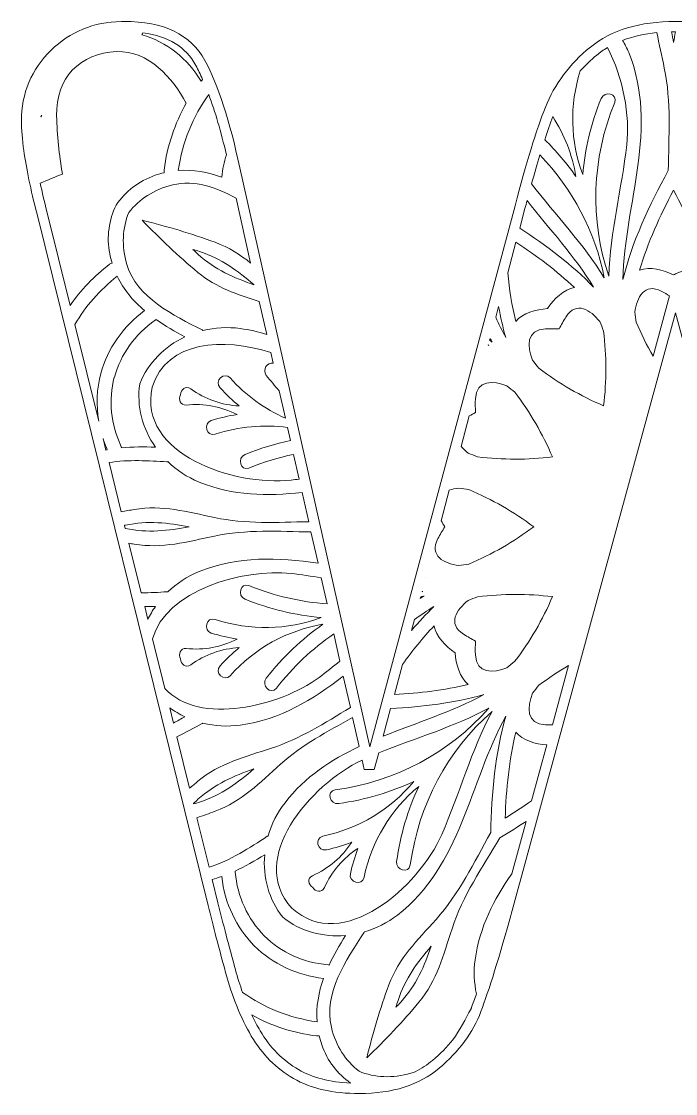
# Model space of a CAD drawing. Extents: x 43 to 2536, y -3058 to -41.
# Drawn here: x 42.7 to 250.3, y -1460.2 to -1119.8 of the extents above; entities that cross this region are included whole.
import ezdxf

# ---------------------------------------------------------------- set-up
doc = ezdxf.new("R2010")
doc.units = 0
doc.header["$MEASUREMENT"] = 0
doc.layers.add('Layer 1', color=7, linetype='Continuous', lineweight=0)

# ---------------------------------------------------------------- blocks, each defined once
blk = doc.blocks.new('Block_1')
at = {"layer": 'Layer 1', "true_color": 0xf8cbe3, "transparency": 33554687}
h = blk.add_hatch(color=254, dxfattribs=at)
h.dxf.hatch_style = 2
h.paths.add_polyline_path([(152.3448486328125, -1448.850463867187), (152.344970703125, -1448.849853515625), (152.3448486328125, -1448.85009765625)])
at = {"layer": 'Layer 1'}
blk.add_lwpolyline([(152.3448486328125, -1448.850463867187), (152.344970703125, -1448.849853515625), (152.3448486328125, -1448.85009765625)], close=True, dxfattribs=at)
for points, knots in [([(447.738037109375, -1128.790161132812), (441.4860229492187, -1122.855224609375), (433.8031005859375, -1119.82275390625), (424.884521484375, -1119.782104492187), (424.884521484375, -1119.782104492187), (424.7056884765624, -1119.782104492187), (424.7056884765624, -1119.782104492187), (415.7057495117187, -1119.782104492187), (408.69775390625, -1122.180541992187), (403.8847656249999, -1126.920288085937), (399.1937255859375, -1131.530029296875), (395.8441772460938, -1136.8388671875), (393.9173583984375, -1142.692504882812), (392.0475463867187, -1148.350952148437), (390.0556030273437, -1156.26953125), (387.9825439453125, -1166.204345703125), (387.9825439453125, -1166.204345703125), (346.714599609375, -1350.178344726562), (346.714599609375, -1350.178344726562), (346.714599609375, -1350.178344726562), (300.1621704101562, -1178.366943359375), (300.1621704101562, -1178.366943359375), (296.1783447265625, -1163.73291015625), (292.942626953125, -1153.058349609375), (290.552490234375, -1146.643676757812), (288.09716796875, -1140.042114257812), (283.6500854492188, -1133.871337890625), (277.3167724609375, -1128.302368164062), (270.8860473632813, -1122.652099609375), (261.8048095703125, -1119.782104492187), (250.3333740234375, -1119.782104492187), (239.0244750976563, -1119.782104492187), (229.9269409179688, -1122.52197265625), (223.2847900390625, -1127.928466796875), (216.7156982421875, -1133.27783203125), (211.9109497070312, -1139.716918945312), (209.0084838867187, -1147.050170898437), (206.1792602539063, -1154.188232421875), (202.9435424804688, -1164.724853515625), (199.382568359375, -1178.366943359375), (199.382568359375, -1178.366943359375), (153.27734375, -1350.145751953125), (153.27734375, -1350.145751953125), (153.27734375, -1350.145751953125), (112.0256958007812, -1166.220703125), (112.0256958007812, -1166.220703125), (108.8956909179687, -1151.46484375), (105.1720581054687, -1140.02587890625), (100.9608154296875, -1132.204833984375), (96.52185058593751, -1123.9609375), (87.8876953125, -1119.782104492187), (75.28619384765625, -1119.782104492187), (75.0179443359375, -1119.782104492187), (74.7496337890625, -1119.782104492187), (74.4813232421875, -1119.790283203125), (65.6846923828125, -1119.969116210937), (58.1644287109375, -1123.0341796875), (52.1319580078125, -1128.920166015625), (45.9044189453125, -1134.993408203125), (42.7498779296875, -1142.5625), (42.7498779296875, -1151.432250976562), (42.7498779296875, -1154.082641601562), (43.001953125, -1157.20458984375), (43.50598144531249, -1160.798095703125), (44.294677734375, -1166.40771484375), (45.68487548828125, -1173.155639648437), (47.684814453125, -1180.96044921875), (47.684814453125, -1180.96044921875), (101.9607543945312, -1400.48681640625), (101.9607543945312, -1400.48681640625), (103.5949096679687, -1407.031494140625), (105.46484375, -1414.185791015625), (107.52978515625, -1421.763061523437), (109.6273193359375, -1429.5029296875), (112.3753662109375, -1436.291259765625), (115.7003784179687, -1441.957885742187), (119.0907592773437, -1447.738403320312), (123.5947265625, -1452.275024414062), (129.0824584960937, -1455.4375), (134.5701904296875, -1458.608154296875), (141.6189575195312, -1460.2177734375), (150.0253295898437, -1460.2177734375), (160.447998046875, -1460.2177734375), (168.9600830078125, -1457.502563476562), (175.3096313476562, -1452.1611328125), (181.5778198242187, -1446.884765625), (186.0411987304687, -1440.827880859375), (188.577880859375, -1434.14501953125), (191.0250244140625, -1427.68994140625), (194.3663330078125, -1416.9013671875), (198.5208740234375, -1402.080322265625), (198.5208740234375, -1402.080322265625), (250.3251953125, -1212.3583984375), (250.3251953125, -1212.3583984375), (250.3251953125, -1212.3583984375), (301.4710083007813, -1402.072265625), (301.4710083007813, -1402.072265625), (301.4710083007813, -1402.072265625), (301.4791259765625, -1402.096557617187), (301.4791259765625, -1402.096557617187), (305.7717895507813, -1417.34033203125), (309.1539306640625, -1428.275146484375), (311.5278930664063, -1434.584106445312), (313.9913330078125, -1441.128662109375), (318.4221801757812, -1447.087890625), (324.6903686523438, -1452.283203125), (331.048095703125, -1457.543212890625), (339.552001953125, -1460.2177734375), (349.9747314453125, -1460.2177734375), (361.0071411132813, -1460.2177734375), (369.71435546875, -1457.4619140625), (375.8524169921875, -1452.02294921875), (381.8931274414063, -1446.67333984375), (386.2344360351563, -1440.34814453125), (388.7630004882812, -1433.226440429687), (391.2100830078125, -1426.31591796875), (394.33203125, -1415.299682617187), (398.0392456054687, -1400.48681640625), (398.0392456054687, -1400.48681640625), (452.3070068359374, -1180.952270507812), (452.3070068359374, -1180.952270507812), (454.1932373046875, -1173.228759765625), (455.5346069335937, -1166.7734375), (456.3314208984374, -1161.489013671875), (456.9492187499999, -1157.472900390625), (457.2501220703125, -1154.139526367187), (457.2501220703125, -1151.432250976562), (457.2501220703125, -1142.416015625), (454.0469360351562, -1134.79833984375), (447.738037109375, -1128.790161132812)], [0, 0, 0, 0, 1, 1, 1, 2, 2, 2, 3, 3, 3, 4, 4, 4, 5, 5, 5, 6, 6, 6, 7, 7, 7, 8, 8, 8, 9, 9, 9, 10, 10, 10, 11, 11, 11, 12, 12, 12, 13, 13, 13, 14, 14, 14, 15, 15, 15, 16, 16, 16, 17, 17, 17, 18, 18, 18, 19, 19, 19, 20, 20, 20, 21, 21, 21, 22, 22, 22, 23, 23, 23, 24, 24, 24, 25, 25, 25, 26, 26, 26, 27, 27, 27, 28, 28, 28, 29, 29, 29, 30, 30, 30, 31, 31, 31, 32, 32, 32, 33, 33, 33, 34, 34, 34, 35, 35, 35, 36, 36, 36, 37, 37, 37, 38, 38, 38, 39, 39, 39, 40, 40, 40, 41, 41, 41, 42, 42, 42, 43, 43, 43, 43]), ([(99.74041748046875, -1138.793090820312), (95.56396484375, -1131.63232421875), (88.7216796875, -1126.163940429687), (80.989990234375, -1123.997924804687), (81.07476806640624, -1123.792114257812), (81.18365478515626, -1123.602294921875), (81.27429199218751, -1123.400146484375), (89.4095458984375, -1124.466796875), (94.94250488281251, -1127.878173828125), (98.09899902343751, -1133.741455078125), (98.83172607421876, -1135.102783203125), (99.549072265625, -1136.585571289062), (100.2517700195312, -1138.179321289062), (100.083984375, -1138.385864257812), (99.90527343750001, -1138.584350585937), (99.74041748046875, -1138.793090820312)], [0, 0, 0, 0, 1, 1, 1, 2, 2, 2, 3, 3, 3, 4, 4, 4, 5, 5, 5, 5]), ([(246.7586059570312, -1134.59716796875), (249.00146484375, -1145.384033203125), (248.1585693359375, -1156.230224609375), (248.01220703125, -1167.15234375), (241.9560546875, -1178.152099609375), (236.5560302734375, -1189.800170898437), (233.5968017578125, -1201.679443359375), (234.1994018554688, -1177.436767578125), (245.1236572265625, -1153.401123046875), (235.4593505859375, -1129.681396484375), (234.906494140625, -1128.324462890625), (234.2604370117188, -1127.026611328125), (233.53857421875, -1125.787353515625), (236.7897338867187, -1124.54541015625), (240.42578125, -1123.718994140625), (244.4349975585938, -1123.319213867187), (245.05029296875, -1127.010986328125), (245.9482421875, -1130.699951171875), (246.7586059570312, -1134.59716796875)], [0, 0, 0, 0, 1, 1, 1, 2, 2, 2, 3, 3, 3, 4, 4, 4, 5, 5, 5, 6, 6, 6, 6]), ([(250.2825927734375, -1123.034912109375), (250.10107421875, -1124.197509765625), (249.904052734375, -1125.358642578125), (249.6836547851562, -1126.5205078125), (249.46435546875, -1125.364624023437), (249.268310546875, -1124.20947265625), (249.0874633789062, -1123.052734375), (249.4844360351562, -1123.045166015625), (249.87939453125, -1123.03515625), (250.2825927734375, -1123.034912109375)], [0, 0, 0, 0, 1, 1, 1, 2, 2, 2, 3, 3, 3, 3]), ([(55.7373046875, -1168.279663085937), (55.7373046875, -1168.279663085937), (55.7374267578125, -1168.279663085937), (55.7374267578125, -1168.279663085937), (54.72320556640625, -1162.139404296875), (54.05889892578125, -1155.94580078125), (53.91778564453125, -1149.707397460937), (53.643310546875, -1137.571899414062), (61.36279296875, -1129.869873046875), (72.96160888671875, -1129.376831054687), (83.08306884765626, -1128.946533203125), (90.697021484375, -1137.691284179687), (95.04412841796876, -1145.734130859375), (91.40313720703124, -1152.122680664062), (88.99603271484375, -1159.266845703125), (88.0103759765625, -1166.95947265625), (87.970703125, -1167.26953125), (88.00762939453125, -1167.55029296875), (88.06970214843749, -1167.8173828125), (87.105224609375, -1168.043579101562), (86.13470458984375, -1168.309326171875), (85.153564453125, -1168.644653320312), (79.8963623046875, -1170.441162109375), (75.7386474609375, -1173.845947265625), (72.7724609375, -1178.11474609375), (70.55859375, -1182.818115234375), (69.68890380859375, -1188.121215820312), (70.7615966796875, -1193.572387695312), (70.96099853515625, -1194.585205078125), (71.21441650390625, -1195.554931640625), (71.4991455078125, -1196.49951171875), (71.23779296875, -1196.579345703125), (70.978515625, -1196.700073242187), (70.73065185546875, -1196.888916015625), (65.7685546875, -1200.669189453125), (61.58807373046875, -1205.0771484375), (58.204833984375, -1209.956787109375), (58.204833984375, -1209.956787109375), (50.83929443359375, -1180.163696289062), (50.83929443359375, -1180.163696289062), (50.02215576171875, -1176.969482421875), (49.30889892578125, -1173.964599609375), (48.69769287109375, -1171.148681640625), (51.02105712890625, -1170.13671875), (53.3648681640625, -1169.17236328125), (55.7373046875, -1168.279663085937)], [0, 0, 0, 0, 1, 1, 1, 2, 2, 2, 3, 3, 3, 4, 4, 4, 5, 5, 5, 6, 6, 6, 7, 7, 7, 8, 8, 8, 9, 9, 9, 10, 10, 10, 11, 11, 11, 12, 12, 12, 13, 13, 13, 14, 14, 14, 15, 15, 15, 15]), ([(225.3336181640625, -1130.44873046875), (226.3848876953125, -1129.59375), (227.51220703125, -1128.817016601562), (228.7051391601563, -1128.10888671875), (233.7653198242187, -1137.488525390625), (235.8658447265625, -1149.804443359375), (234.841796875, -1158.913696289062), (233.2632446289062, -1172.955078125), (229.5670166015625, -1186.607788085937), (229.126220703125, -1200.655639648437), (223.060302734375, -1182.678955078125), (223.7169189453125, -1163.518676757812), (231.0272827148438, -1145.487060546875), (232.1135864257812, -1142.807373046875), (227.77685546875, -1141.65380859375), (226.7056884765625, -1144.295654296875), (223.5073852539063, -1152.1845703125), (221.5886840820313, -1160.295043945312), (220.8668212890625, -1168.436279296875), (216.8927612304687, -1157.707275390625), (216.6648559570313, -1146.486083984375), (220.056640625, -1135.472412109375), (221.6556396484375, -1133.706909179687), (223.40283203125, -1132.0234375), (225.3336181640625, -1130.44873046875)], [0, 0, 0, 0, 1, 1, 1, 2, 2, 2, 3, 3, 3, 4, 4, 4, 5, 5, 5, 6, 6, 6, 7, 7, 7, 8, 8, 8, 8]), ([(106.2969360351562, -1169.212280273437), (101.8607177734375, -1167.62353515625), (97.27752685546875, -1166.76806640625), (92.49682617187501, -1167.13232421875), (93.80108642578125, -1158.115478515625), (97.1048583984375, -1149.943969726562), (102.1941528320312, -1142.990234375), (104.200927734375, -1148.381103515625), (106.068603515625, -1154.77783203125), (107.78369140625, -1162.14208984375), (107.0846557617187, -1164.41357421875), (106.5810546875, -1166.774658203125), (106.2969360351562, -1169.212280273437)], [0, 0, 0, 0, 1, 1, 1, 2, 2, 2, 3, 3, 3, 4, 4, 4, 4]), ([(49.080078125, -1149.508666992187), (49.06634521484375, -1149.682373046875), (49.06024169921875, -1149.85888671875), (49.04833984375, -1150.033325195312), (49.0098876953125, -1150.04638671875), (48.9791259765625, -1150.073974609375), (48.94134521484375, -1150.088989257812), (48.985107421875, -1149.89501953125), (49.03338623046875, -1149.702026367187), (49.080078125, -1149.508666992187)], [0, 0, 0, 0, 1, 1, 1, 2, 2, 2, 3, 3, 3, 3]), ([(218.7306518554688, -1169.0087890625), (215.8161010742187, -1164.856689453125), (212.506591796875, -1160.946533203125), (208.8109130859375, -1157.325439453125), (209.6912231445312, -1154.6142578125), (210.5394287109375, -1152.177124023437), (211.3546142578125, -1150.014038085937), (215.0521240234375, -1155.719848632812), (217.5511474609375, -1162.090576171875), (218.7306518554688, -1169.0087890625)], [0, 0, 0, 0, 1, 1, 1, 2, 2, 2, 3, 3, 3, 3]), ([(227.707763671875, -1201.148193359375), (221.0933227539062, -1190.453125), (212.4005737304687, -1181.320068359375), (204.6302490234375, -1171.377197265625), (205.54248046875, -1168.07958984375), (206.4290771484375, -1165.01416015625), (207.2890625, -1162.181762695312), (217.739013671875, -1173.039916992187), (224.7576293945312, -1186.351806640625), (227.707763671875, -1201.148193359375)], [0, 0, 0, 0, 1, 1, 1, 2, 2, 2, 3, 3, 3, 3]), ([(104.2319946289062, -1189.920532226562), (96.68682861328125, -1187.0947265625), (88.92449951171874, -1184.900146484375), (81.0877685546875, -1182.915649414062), (86.72473144531251, -1188.7099609375), (92.50640869140625, -1194.335205078125), (98.726318359375, -1199.456787109375), (104.712158203125, -1204.385498046875), (111.2210693359375, -1206.4912109375), (118.222900390625, -1208.718505859375), (118.222900390625, -1208.718505859375), (120.5692138671875, -1219.180419921875), (120.5692138671875, -1219.180419921875), (117.8857421875, -1218.340454101562), (115.0977783203125, -1217.689208984375), (112.1713256835937, -1217.28662109375), (108.1340942382812, -1216.7314453125), (104.1278076171875, -1216.997924804687), (100.3529052734375, -1217.92919921875), (100.2677001953125, -1217.87158203125), (100.22119140625, -1217.7958984375), (100.1218872070312, -1217.745483398437), (91.0870361328125, -1213.1591796875), (79.29144287109375, -1207.526611328125), (76.1895751953125, -1196.915893554687), (74.47698974609375, -1191.05810546875), (74.7662353515625, -1185.3896484375), (76.8155517578125, -1180.44921875), (80.06939697265625, -1176.204223632812), (84.83380126953125, -1173.119384765625), (90.76318359374999, -1171.673583984375), (97.64984130859375, -1169.994262695312), (104.5501098632812, -1172.435546875), (110.8538208007812, -1175.860595703125), (110.8538208007812, -1175.860595703125), (115.4827880859375, -1196.50048828125), (115.4827880859375, -1196.50048828125), (112.1528930664062, -1193.852905273437), (108.5856323242187, -1191.551025390625), (104.2319946289062, -1189.920532226562)], [0, 0, 0, 0, 1, 1, 1, 2, 2, 2, 3, 3, 3, 4, 4, 4, 5, 5, 5, 6, 6, 6, 7, 7, 7, 8, 8, 8, 9, 9, 9, 10, 10, 10, 11, 11, 11, 12, 12, 12, 13, 13, 13, 13]), ([(250.3414916992188, -1199.935791015625), (250.3414916992188, -1199.935791015625), (250.3372802734375, -1199.951293945312), (250.3372802734375, -1199.951293945312), (250.118896484375, -1200.053344726562), (249.89306640625, -1200.14990234375), (249.6836547851562, -1200.257690429687), (246.4677124023438, -1198.6015625), (242.1159057617188, -1197.57958984375), (238.9168090820312, -1198.753662109375), (241.4915771484375, -1190.081909179687), (245.3482666015625, -1181.567626953125), (249.6836547851562, -1173.394287109375), (254.0189819335938, -1181.567626953125), (257.8756713867187, -1190.081909179687), (260.4505004882812, -1198.753662109375), (257.4620361328125, -1197.656860351562), (253.4793090820313, -1198.485107421875), (250.3447265625, -1199.94775390625), (250.3447265625, -1199.94775390625), (250.3414916992188, -1199.935791015625), (250.3414916992188, -1199.935791015625)], [0, 0, 0, 0, 1, 1, 1, 2, 2, 2, 3, 3, 3, 4, 4, 4, 5, 5, 5, 6, 6, 6, 7, 7, 7, 7]), ([(203.2041625976563, -1176.638305664062), (210.3226318359375, -1185.705688476562), (218.3211059570313, -1194.332275390625), (224.3274536132812, -1204.162841796875), (217.4946899414063, -1197.084594726562), (209.3648681640625, -1190.934814453125), (200.8616333007812, -1185.415771484375), (200.8616333007812, -1185.415771484375), (202.5288696289063, -1179.204345703125), (202.5288696289063, -1179.204345703125), (202.75537109375, -1178.335815429687), (202.9804077148437, -1177.481079101562), (203.2041625976563, -1176.638305664062)], [0, 0, 0, 0, 1, 1, 1, 2, 2, 2, 3, 3, 3, 4, 4, 4, 4]), ([(218.2574462890625, -1204.2890625), (214.8999633789062, -1204.871826171875), (211.642333984375, -1207.932861328125), (209.6851806640625, -1210.97509765625), (206.0719604492188, -1211.148803710937), (201.792236328125, -1212.439697265625), (199.60888671875, -1215.055908203125), (198.4052124023437, -1210.02783203125), (197.599609375, -1204.832763671875), (197.0598754882812, -1199.57958984375), (197.0598754882812, -1199.57958984375), (199.6593017578125, -1189.89501953125), (199.6593017578125, -1189.89501953125), (206.2833862304688, -1194.22802734375), (212.6481323242188, -1198.972900390625), (218.2574462890625, -1204.2890625)], [0, 0, 0, 0, 1, 1, 1, 2, 2, 2, 3, 3, 3, 4, 4, 4, 5, 5, 5, 5]), ([(116.5455322265625, -1203.387329101562), (110.2356567382812, -1201.182861328125), (104.194091796875, -1198.604736328125), (98.77429199218751, -1193.720703125), (98.21154785156251, -1193.213500976562), (97.67236328125001, -1192.68212890625), (97.11535644531251, -1192.169189453125), (97.11535644531251, -1192.169189453125), (97.11492919921875, -1192.1689453125), (97.11492919921875, -1192.1689453125), (97.837890625, -1192.39501953125), (98.56768798828126, -1192.59619140625), (99.2884521484375, -1192.830078125), (106.2108764648437, -1195.076171875), (111.4511108398437, -1199.013427734375), (116.5035400390625, -1203.363037109375), (116.5035400390625, -1203.363037109375), (116.5455322265625, -1203.387329101562), (116.5455322265625, -1203.387329101562)], [0, 0, 0, 0, 1, 1, 1, 2, 2, 2, 3, 3, 3, 4, 4, 4, 5, 5, 5, 6, 6, 6, 6]), ([(59.6973876953125, -1215.994140625), (63.06640625, -1210.2216796875), (67.5731201171875, -1205.060302734375), (73.1234130859375, -1200.687744140625), (75.19842529296875, -1205.01025390625), (78.23095703125, -1208.551635742187), (81.824951171875, -1211.59912109375), (74.9500732421875, -1216.7138671875), (70.1451416015625, -1223.624755859375), (67.9080810546875, -1231.5478515625), (66.644287109375, -1236.530517578125), (66.4449462890625, -1241.671630859375), (67.2999267578125, -1246.745971679687), (67.2999267578125, -1246.745971679687), (59.6973876953125, -1215.994140625), (59.6973876953125, -1215.994140625)], [0, 0, 0, 0, 1, 1, 1, 2, 2, 2, 3, 3, 3, 4, 4, 4, 5, 5, 5, 5]), ([(237.857666015625, -1215.305297851562), (237.6666259765625, -1214.239624023437), (237.5026245117187, -1213.168212890625), (237.3670654296875, -1212.092041015625), (238.0729370117188, -1207.49462890625), (240.39208984375, -1202.59033203125), (245.9341430664062, -1205.4951171875), (246.7882080078125, -1205.94287109375), (247.6155395507813, -1206.42626953125), (248.4338989257813, -1206.921875), (248.4338989257813, -1206.921875), (243.2053833007813, -1226.070190429687), (243.2053833007813, -1226.070190429687), (241.2127075195312, -1222.60888671875), (239.4285278320313, -1219.02099609375), (237.857666015625, -1215.305297851562)], [0, 0, 0, 0, 1, 1, 1, 2, 2, 2, 3, 3, 3, 4, 4, 4, 5, 5, 5, 5]), ([(227.5087890625, -1241.846557617187), (220.19970703125, -1238.715454101562), (213.34765625, -1234.742065429687), (206.9674682617188, -1229.919799804687), (206.2691650390625, -1229.092407226562), (205.5913696289063, -1228.246459960937), (204.9359741210937, -1227.38232421875), (203.24853515625, -1223.0478515625), (202.8048706054688, -1217.64111328125), (209.0567626953125, -1217.3857421875), (210.5126342773437, -1217.326171875), (211.958251953125, -1217.349365234375), (213.4005737304688, -1217.410400390625), (214.0687255859375, -1216.130615234375), (214.7716674804688, -1214.8671875), (215.5511474609375, -1213.63623046875), (218.898193359375, -1208.349609375), (223.3587036132813, -1211.437133789062), (226.2687377929688, -1215.065673828125), (226.6895751953125, -1216.0654296875), (227.0831909179687, -1217.075439453125), (227.4505004882812, -1218.093872070312), (228.436767578125, -1226.030517578125), (228.4517822265625, -1233.951171875), (227.5087890625, -1241.846557617187)], [0, 0, 0, 0, 1, 1, 1, 2, 2, 2, 3, 3, 3, 4, 4, 4, 5, 5, 5, 6, 6, 6, 7, 7, 7, 8, 8, 8, 8]), ([(196.4219360351562, -1220.1005859375), (195.2914428710937, -1218.016235351562), (194.2486572265625, -1215.883666992187), (193.2645263671875, -1213.719604492187), (193.2645263671875, -1213.719604492187), (194.1708984375, -1210.342895507812), (194.1708984375, -1210.342895507812), (194.7802734375, -1213.651733398437), (195.5137329101562, -1216.915405273437), (196.4219360351562, -1220.1005859375)], [0, 0, 0, 0, 1, 1, 1, 2, 2, 2, 3, 3, 3, 3]), ([(85.26202392578126, -1254.96728515625), (81.63616943359375, -1254.841552734375), (78.02978515625, -1254.85595703125), (74.51580810546875, -1255.17333984375), (74.48040771484375, -1255.058349609375), (74.4857177734375, -1254.94873046875), (74.43048095703125, -1254.83203125), (71.0458984375, -1247.684204101562), (70.3607177734375, -1239.994873046875), (72.22222900390625, -1232.703979492187), (72.22222900390625, -1232.703979492187), (72.27203369140625, -1232.71728515625), (72.27203369140625, -1232.71728515625), (74.3060302734375, -1225.474731445312), (78.6953125, -1219.141235351562), (85.19866943359375, -1214.64453125), (85.30236816406249, -1214.57275390625), (85.38623046875001, -1214.491943359375), (85.47265624999999, -1214.412231445312), (88.3489990234375, -1216.435546875), (91.45471191406249, -1218.244995117187), (94.64685058593749, -1219.943115234375), (88.17022705078125, -1222.973022460937), (82.924560546875, -1228.1845703125), (80.31475830078125, -1234.872314453125), (80.31475830078125, -1234.872314453125), (80.31463623046875, -1234.872314453125), (80.31463623046875, -1234.872314453125), (79.23101806640625, -1241.968994140625), (81.16815185546874, -1249.10498046875), (85.26202392578126, -1254.96728515625)], [0, 0, 0, 0, 1, 1, 1, 2, 2, 2, 3, 3, 3, 4, 4, 4, 5, 5, 5, 6, 6, 6, 7, 7, 7, 8, 8, 8, 9, 9, 9, 10, 10, 10, 10]), ([(122.6158447265625, -1228.30615234375), (120.9073486328125, -1227.839111328125), (119.0049438476562, -1230.3193359375), (120.4508056640625, -1232.174560546875), (121.7760620117187, -1233.875), (123.155517578125, -1235.51025390625), (124.5841064453125, -1237.082275390625), (124.5841064453125, -1237.082275390625), (126.52734375, -1245.746826171875), (126.52734375, -1245.746826171875), (119.93017578125, -1242.855102539062), (114.0275268554687, -1238.56396484375), (108.9783325195312, -1232.982666015625), (107.033935546875, -1230.833251953125), (103.8553466796875, -1233.995483398437), (105.7858276367187, -1236.12939453125), (107.6987915039062, -1238.244018554687), (109.7505493164062, -1240.131591796875), (111.8783569335937, -1241.886962890625), (106.2386474609375, -1241.585693359375), (101.1044311523437, -1239.7470703125), (96.45007324218751, -1236.431274414062), (94.83416748046876, -1235.280151367187), (93.2825927734375, -1236.755126953125), (93.22229003906249, -1238.330810546875), (93.22229003906249, -1238.330810546875), (93.25848388671875, -1238.340576171875), (93.25848388671875, -1238.340576171875), (92.51763916015624, -1239.7353515625), (93.08984374999999, -1241.779174804687), (95.06781005859375, -1241.589721679687), (100.756591796875, -1241.045288085937), (106.1220092773437, -1242.020263671875), (111.1570434570312, -1244.5791015625), (108.4366455078125, -1245.035400390625), (105.716064453125, -1245.644287109375), (103.0020751953125, -1246.51904296875), (100.2630004882812, -1247.40185546875), (101.434814453125, -1251.729736328125), (104.1934204101562, -1250.840576171875), (111.8323364257812, -1248.378173828125), (119.5784301757812, -1247.668701171875), (127.1981201171875, -1248.73779296875), (127.1981201171875, -1248.73779296875), (128.1297607421875, -1252.8916015625), (128.1297607421875, -1252.8916015625), (123.2760620117187, -1253.9072265625), (118.4600219726562, -1255.35693359375), (113.7247314453125, -1257.276611328125), (111.082763671875, -1258.34765625), (112.2364501953125, -1262.6845703125), (114.9160766601562, -1261.598022460937), (119.5852661132812, -1259.705078125), (124.3308715820312, -1258.267822265625), (129.111328125, -1257.268432617187), (129.111328125, -1257.268432617187), (130.8690185546875, -1265.105712890625), (130.8690185546875, -1265.105712890625), (130.0282592773437, -1265.214599609375), (129.1863403320312, -1265.31787109375), (128.3428955078125, -1265.412841796875), (110.281494140625, -1267.443115234375), (79.5975341796875, -1257.2060546875), (84.23846435546876, -1235.923583984375), (84.23846435546876, -1235.923583984375), (84.23834228515625, -1235.923583984375), (84.23834228515625, -1235.923583984375), (89.01171875000001, -1220.96533203125), (106.8099975585937, -1220.156372070312), (121.8543090820312, -1224.910400390625), (121.8543090820312, -1224.910400390625), (122.6158447265625, -1228.30615234375), (122.6158447265625, -1228.30615234375)], [0, 0, 0, 0, 1, 1, 1, 2, 2, 2, 3, 3, 3, 4, 4, 4, 5, 5, 5, 6, 6, 6, 7, 7, 7, 8, 8, 8, 9, 9, 9, 10, 10, 10, 11, 11, 11, 12, 12, 12, 13, 13, 13, 14, 14, 14, 15, 15, 15, 16, 16, 16, 17, 17, 17, 18, 18, 18, 19, 19, 19, 20, 20, 20, 21, 21, 21, 22, 22, 22, 23, 23, 23, 24, 24, 24, 24]), ([(191.4674072265625, -1220.414916992187), (191.6717529296875, -1220.809448242187), (191.87060546875, -1221.206298828125), (192.080810546875, -1221.598388671875), (191.8260498046875, -1221.374145507812), (191.5856323242187, -1221.13818359375), (191.334228515625, -1220.9111328125), (191.334228515625, -1220.9111328125), (191.4674072265625, -1220.414916992187), (191.4674072265625, -1220.414916992187)], [0, 0, 0, 0, 1, 1, 1, 2, 2, 2, 3, 3, 3, 3]), ([(190.9032592773437, -1222.516845703125), (190.94384765625, -1222.562744140625), (190.9869384765625, -1222.605712890625), (191.0274658203125, -1222.651733398437), (190.9808349609375, -1222.626708984375), (190.9332885742187, -1222.603637695312), (190.8865966796875, -1222.578735351562), (190.8865966796875, -1222.578735351562), (190.9032592773437, -1222.516845703125), (190.9032592773437, -1222.516845703125)], [0, 0, 0, 0, 1, 1, 1, 2, 2, 2, 3, 3, 3, 3]), ([(184.8543090820312, -1245.052734375), (185.5103759765625, -1244.679565429687), (186.17236328125, -1244.31982421875), (186.8394775390625, -1243.971435546875), (186.8394775390625, -1243.971435546875), (186.8396606445312, -1243.971435546875), (186.8396606445312, -1243.971435546875), (186.7785034179687, -1242.529174804687), (186.75537109375, -1241.08349609375), (186.8148803710937, -1239.627685546875), (187.0702514648437, -1233.375732421875), (192.4768676757812, -1233.8193359375), (196.8113403320312, -1235.5068359375), (197.6756591796875, -1236.162353515625), (198.5216064453125, -1236.839965820312), (199.348876953125, -1237.538330078125), (204.1712646484375, -1243.918701171875), (208.14453125, -1250.770751953125), (211.275634765625, -1258.079711914062), (203.3802490234375, -1259.022583007812), (195.4596557617187, -1259.007568359375), (187.52294921875, -1258.021484375), (186.5045776367187, -1257.654052734375), (185.4946899414062, -1257.260375976562), (184.4947509765625, -1256.839599609375), (183.6937866210937, -1256.197265625), (182.9257202148437, -1255.4765625), (182.26171875, -1254.711669921875), (182.26171875, -1254.711669921875), (184.8543090820312, -1245.052734375), (184.8543090820312, -1245.052734375)], [0, 0, 0, 0, 1, 1, 1, 2, 2, 2, 3, 3, 3, 4, 4, 4, 5, 5, 5, 6, 6, 6, 7, 7, 7, 8, 8, 8, 9, 9, 9, 10, 10, 10, 10]), ([(68.6632080078125, -1252.26025390625), (69.04766845703125, -1253.443359375), (69.48370361328125, -1254.619140625), (69.9859619140625, -1255.782592773437), (69.841552734375, -1255.808837890625), (69.69952392578125, -1255.842163085937), (69.5555419921875, -1255.869873046875), (69.5555419921875, -1255.869873046875), (68.6632080078125, -1252.26025390625), (68.6632080078125, -1252.26025390625)], [0, 0, 0, 0, 1, 1, 1, 2, 2, 2, 3, 3, 3, 3]), ([(88.90496826171874, -1259.60791015625), (89.01611328125, -1259.614013671875), (89.09393310546875, -1259.571533203125), (89.196533203125, -1259.564331054688), (92.0001220703125, -1262.25830078125), (95.33642578125, -1264.492431640625), (99.1104736328125, -1266.0302734375), (109.9495849609375, -1270.446533203125), (120.8548583984375, -1270.55908203125), (131.8155517578125, -1269.326293945312), (131.8155517578125, -1269.326293945312), (133.9025268554687, -1278.6318359375), (133.9025268554687, -1278.6318359375), (123.8851928710937, -1278.84765625), (113.9306030273437, -1279.388916015625), (104.0264282226562, -1277.32958984375), (95.28155517578126, -1275.51123046875), (87.5870361328125, -1273.2421875), (78.55194091796875, -1274.748901367187), (77.16717529296875, -1274.979858398437), (75.7874755859375, -1275.237060546875), (74.40997314453125, -1275.505615234375), (74.40997314453125, -1275.505615234375), (70.5406494140625, -1259.854248046875), (70.5406494140625, -1259.854248046875), (76.6436767578125, -1258.848754882812), (83.23211669921875, -1259.30224609375), (88.90496826171874, -1259.60791015625)], [0, 0, 0, 0, 1, 1, 1, 2, 2, 2, 3, 3, 3, 4, 4, 4, 5, 5, 5, 6, 6, 6, 7, 7, 7, 8, 8, 8, 9, 9, 9, 9]), ([(181.5210571289062, -1267.93798828125), (182.5972900390625, -1268.073486328125), (183.668701171875, -1268.237548828125), (184.734375, -1268.428588867187), (192.1007690429687, -1271.54296875), (198.9678344726562, -1275.490234375), (205.3339233398438, -1280.254638671875), (198.9678344726562, -1285.01904296875), (192.1007690429687, -1288.966186523437), (184.734375, -1292.08056640625), (183.668701171875, -1292.271606445312), (182.5972900390625, -1292.435546875), (181.5210571289062, -1292.571044921875), (176.9236450195312, -1291.865234375), (172.0194091796875, -1289.546142578125), (174.9242553710937, -1284.004028320312), (175.6006469726562, -1282.713500976562), (176.3434448242187, -1281.473022460937), (177.1175537109375, -1280.254638671875), (176.7101440429687, -1279.61328125), (176.3134765625, -1278.96435546875), (175.9285278320312, -1278.306884765625), (175.9285278320312, -1278.306884765625), (178.5159912109375, -1268.666748046875), (178.5159912109375, -1268.666748046875), (179.4755249023437, -1268.335205078125), (180.503662109375, -1268.09423828125), (181.5210571289062, -1267.93798828125)], [0, 0, 0, 0, 1, 1, 1, 2, 2, 2, 3, 3, 3, 4, 4, 4, 5, 5, 5, 6, 6, 6, 7, 7, 7, 8, 8, 8, 9, 9, 9, 9]), ([(75.4715576171875, -1279.799438476562), (75.556396484375, -1279.780517578125), (75.640380859375, -1279.758544921875), (75.72540283203125, -1279.740478515625), (82.86120605468751, -1278.220581054687), (89.3826904296875, -1279.008544921875), (95.94952392578125, -1280.254638671875), (95.94952392578125, -1280.254638671875), (95.9490966796875, -1280.254638671875), (95.9490966796875, -1280.254638671875), (89.38238525390625, -1281.50048828125), (82.861083984375, -1282.28857421875), (75.72540283203125, -1280.768676757812), (75.7203369140625, -1280.767578125), (75.71533203125, -1280.766235351562), (75.71026611328125, -1280.76513671875), (75.71026611328125, -1280.76513671875), (75.4715576171875, -1279.799438476562), (75.4715576171875, -1279.799438476562)], [0, 0, 0, 0, 1, 1, 1, 2, 2, 2, 3, 3, 3, 4, 4, 4, 5, 5, 5, 6, 6, 6, 6]), ([(78.55194091796875, -1285.76025390625), (87.5870361328125, -1287.26708984375), (95.28155517578126, -1284.997924804687), (104.0264282226562, -1283.179565429687), (114.1716918945312, -1281.070068359375), (124.36962890625, -1281.690063476562), (134.6339111328125, -1281.89306640625), (134.6339111328125, -1281.89306640625), (136.8629150390625, -1291.831665039062), (136.8629150390625, -1291.831665039062), (124.20166015625, -1290.012329101562), (111.6121826171875, -1289.385131835937), (99.1104736328125, -1294.478881835937), (95.33642578125, -1296.0166015625), (92.0001220703125, -1298.250732421875), (89.196533203125, -1300.944580078125), (89.09393310546875, -1300.9375), (89.01611328125, -1300.89501953125), (88.90496826171874, -1300.901123046875), (86.3397216796875, -1301.039306640625), (83.58666992187499, -1301.206909179687), (80.77642822265625, -1301.25732421875), (80.77642822265625, -1301.25732421875), (76.87158203125, -1285.462646484375), (76.87158203125, -1285.462646484375), (77.43157958984375, -1285.5625), (77.99072265625, -1285.666625976562), (78.55194091796875, -1285.76025390625)], [0, 0, 0, 0, 1, 1, 1, 2, 2, 2, 3, 3, 3, 4, 4, 4, 5, 5, 5, 6, 6, 6, 7, 7, 7, 8, 8, 8, 9, 9, 9, 9]), ([(128.3428955078125, -1295.096435546875), (131.5451049804687, -1295.456298828125), (134.7265625, -1295.928955078125), (137.8976440429687, -1296.445556640625), (137.8976440429687, -1296.445556640625), (139.7533569335937, -1304.719970703125), (139.7533569335937, -1304.719970703125), (131.3861694335937, -1304.133056640625), (123.0366821289062, -1302.203125), (114.9160766601562, -1298.910888671875), (112.2364501953125, -1297.824584960937), (111.082763671875, -1302.161376953125), (113.7247314453125, -1303.232421875), (121.6137084960937, -1306.430786132812), (129.7242431640625, -1308.349487304687), (137.865478515625, -1309.0712890625), (126.9064331054687, -1313.130615234375), (115.4334716796875, -1313.29150390625), (104.1934204101562, -1309.66845703125), (101.434814453125, -1308.779296875), (100.2630004882812, -1313.107055664062), (103.0020751953125, -1313.989990234375), (105.7159423828125, -1314.86474609375), (108.4364624023437, -1315.4736328125), (111.1569213867187, -1315.929931640625), (106.1222534179687, -1318.48876953125), (100.7564697265625, -1319.463745117187), (95.06781005859375, -1318.919189453125), (93.08984374999999, -1318.72998046875), (92.51763916015624, -1320.773803710937), (93.25848388671875, -1322.168579101562), (93.25848388671875, -1322.168579101562), (93.222412109375, -1322.17822265625), (93.222412109375, -1322.17822265625), (93.28271484374999, -1323.75390625), (94.8343505859375, -1325.228881835937), (96.45007324218751, -1324.07763671875), (101.1044311523437, -1320.761962890625), (106.2386474609375, -1318.92333984375), (111.8783569335937, -1318.6220703125), (109.7505493164062, -1320.37744140625), (107.6987915039062, -1322.265014648437), (105.7858276367187, -1324.379516601562), (103.8553466796875, -1326.513671875), (107.033935546875, -1329.67578125), (108.9783325195312, -1327.5263671875), (116.9010009765625, -1318.768676757812), (126.917236328125, -1313.171752929687), (138.4378051757812, -1311.207641601562), (131.748291015625, -1315.9033203125), (125.68359375, -1321.620239257812), (120.4508056640625, -1328.334594726562), (118.6983642578125, -1330.5830078125), (121.8657836914062, -1333.761962890625), (123.643310546875, -1331.481323242187), (128.9390258789062, -1324.686401367187), (135.0812377929687, -1318.9150390625), (141.893798828125, -1314.263916015625), (141.893798828125, -1314.263916015625), (143.831298828125, -1322.903076171875), (143.831298828125, -1322.903076171875), (141.6502685546875, -1324.667114257812), (139.4421997070312, -1326.40185546875), (137.1785888671875, -1328.071533203125), (124.5596313476562, -1337.380004882812), (99.25164794921876, -1343.46142578125), (88.2861328125, -1331.633666992187), (88.2861328125, -1331.633666992187), (84.37451171875, -1315.811401367187), (84.37451171875, -1315.811401367187), (88.482666015625, -1300.528564453125), (112.9747924804687, -1293.36865234375), (128.3428955078125, -1295.096435546875)], [0, 0, 0, 0, 1, 1, 1, 2, 2, 2, 3, 3, 3, 4, 4, 4, 5, 5, 5, 6, 6, 6, 7, 7, 7, 8, 8, 8, 9, 9, 9, 10, 10, 10, 11, 11, 11, 12, 12, 12, 13, 13, 13, 14, 14, 14, 15, 15, 15, 16, 16, 16, 17, 17, 17, 18, 18, 18, 19, 19, 19, 20, 20, 20, 21, 21, 21, 22, 22, 22, 23, 23, 23, 24, 24, 24, 24]), ([(171.0891723632812, -1296.336303710937), (171.0956420898437, -1296.337890625), (171.1021118164062, -1296.33984375), (171.1085815429687, -1296.34130859375), (171.1017456054687, -1296.341186523437), (171.0948486328125, -1296.3408203125), (171.0880126953125, -1296.340576171875), (171.0880126953125, -1296.340576171875), (171.0891723632812, -1296.336303710937), (171.0891723632812, -1296.336303710937)], [0, 0, 0, 0, 1, 1, 1, 2, 2, 2, 3, 3, 3, 3]), ([(169.4391479492187, -1302.483642578125), (169.8196411132812, -1302.402099609375), (170.1948852539062, -1302.306518554687), (170.577392578125, -1302.230224609375), (170.1426391601562, -1302.499145507812), (169.7158203125, -1302.778564453125), (169.2860717773437, -1303.054077148437), (169.2860717773437, -1303.054077148437), (169.4391479492187, -1302.483642578125), (169.4391479492187, -1302.483642578125)], [0, 0, 0, 0, 1, 1, 1, 2, 2, 2, 3, 3, 3, 3]), ([(169.8901977539062, -1300.80322265625), (169.9549560546875, -1300.805419921875), (170.0194702148437, -1300.81005859375), (170.0842895507812, -1300.81201171875), (170.0130615234375, -1300.836059570312), (169.9410400390625, -1300.855224609375), (169.8698120117187, -1300.879150390625), (169.8698120117187, -1300.879150390625), (169.8901977539062, -1300.80322265625), (169.8901977539062, -1300.80322265625)], [0, 0, 0, 0, 1, 1, 1, 2, 2, 2, 3, 3, 3, 3]), ([(183.0654296875, -1314.387084960937), (177.7786865234375, -1311.0400390625), (180.8662109375, -1306.579345703125), (184.4947509765625, -1303.669311523437), (185.4946899414062, -1303.248657226562), (186.5045776367187, -1302.854858398437), (187.52294921875, -1302.487548828125), (195.4596557617187, -1301.50146484375), (203.38037109375, -1301.486328125), (211.2757568359375, -1302.42919921875), (211.2757568359375, -1302.42919921875), (211.275634765625, -1302.429443359375), (211.275634765625, -1302.429443359375), (208.14453125, -1309.738525390625), (204.171142578125, -1316.59033203125), (199.348876953125, -1322.970703125), (198.5216064453125, -1323.6689453125), (197.6756591796875, -1324.3466796875), (196.8113403320312, -1325.002197265625), (192.4768676757812, -1326.689697265625), (187.0702514648437, -1327.13330078125), (186.8148803710937, -1320.88134765625), (186.75537109375, -1319.425415039062), (186.7785034179687, -1317.979736328125), (186.8396606445312, -1316.53759765625), (185.56005859375, -1315.869384765625), (184.2964477539062, -1315.16650390625), (183.0654296875, -1314.387084960937)], [0, 0, 0, 0, 1, 1, 1, 2, 2, 2, 3, 3, 3, 4, 4, 4, 5, 5, 5, 6, 6, 6, 7, 7, 7, 8, 8, 8, 9, 9, 9, 9]), ([(81.85162353515625, -1305.606567382812), (82.985595703125, -1305.599853515625), (84.12213134765625, -1305.581298828125), (85.26214599609375, -1305.541748046875), (84.34564208984374, -1306.85400390625), (83.54394531249999, -1308.233154296875), (82.85333251953124, -1309.658447265625), (82.85333251953124, -1309.658447265625), (81.85162353515625, -1305.606567382812), (81.85162353515625, -1305.606567382812)], [0, 0, 0, 0, 1, 1, 1, 2, 2, 2, 3, 3, 3, 3]), ([(167.5137939453125, -1309.656982421875), (169.4970703125, -1308.23828125), (171.5167846679687, -1306.878662109375), (173.5919799804687, -1305.610717773437), (171.1459350585937, -1307.971923828125), (168.8196411132812, -1310.4990234375), (166.581298828125, -1313.130859375), (166.581298828125, -1313.130859375), (167.5137939453125, -1309.656982421875), (167.5137939453125, -1309.656982421875)], [0, 0, 0, 0, 1, 1, 1, 2, 2, 2, 3, 3, 3, 3]), ([(163.681396484375, -1323.934814453125), (166.8015747070312, -1319.609619140625), (170.1268310546875, -1315.47021484375), (173.7182006835937, -1311.6806640625), (174.3008422851562, -1315.038330078125), (177.3621215820312, -1318.295654296875), (180.4043579101562, -1320.2529296875), (180.4043579101562, -1320.2529296875), (180.4041748046875, -1320.2529296875), (180.4041748046875, -1320.2529296875), (180.577880859375, -1323.8662109375), (181.8687133789062, -1328.14599609375), (184.4850463867187, -1330.329345703125), (176.9476318359375, -1332.133666992187), (169.0396728515625, -1333.0615234375), (161.1139526367187, -1333.500244140625), (161.1139526367187, -1333.500244140625), (163.681396484375, -1323.934814453125), (163.681396484375, -1323.934814453125)], [0, 0, 0, 0, 1, 1, 1, 2, 2, 2, 3, 3, 3, 4, 4, 4, 5, 5, 5, 6, 6, 6, 6]), ([(100.1218872070312, -1342.763671875), (100.22119140625, -1342.713012695312), (100.2675170898437, -1342.637451171875), (100.3527221679687, -1342.579833984375), (104.1276245117187, -1343.51123046875), (108.1339721679687, -1343.77783203125), (112.1713256835937, -1343.22265625), (124.9725952148437, -1341.461669921875), (135.22265625, -1335.120849609375), (144.8953857421875, -1327.6474609375), (144.8953857421875, -1327.6474609375), (147.134765625, -1337.632568359375), (147.134765625, -1337.632568359375), (139.0762329101562, -1342.55029296875), (131.135986328125, -1347.562622070312), (122.0783081054687, -1350.550048828125), (113.5958862304687, -1353.34765625), (105.7975463867187, -1355.22998046875), (98.726318359375, -1361.052368164062), (97.84039306640625, -1361.781860351562), (96.98168945312501, -1362.542724609375), (96.1126708984375, -1363.291625976562), (96.1126708984375, -1363.291625976562), (92.08148193359376, -1346.985717773437), (92.08148193359376, -1346.985717773437), (94.81036376953126, -1345.438598632812), (97.57513427734375, -1344.056396484375), (100.1218872070312, -1342.763671875)], [0, 0, 0, 0, 1, 1, 1, 2, 2, 2, 3, 3, 3, 4, 4, 4, 5, 5, 5, 6, 6, 6, 7, 7, 7, 8, 8, 8, 9, 9, 9, 9]), ([(209.0567626953125, -1343.123291015625), (202.8048706054688, -1342.8681640625), (203.24853515625, -1337.461181640625), (204.9359741210937, -1333.126708984375), (205.5913696289063, -1332.262451171875), (206.2691650390625, -1331.416625976562), (206.9674682617188, -1330.58935546875), (209.9993286132812, -1328.297607421875), (213.1411743164063, -1326.2041015625), (216.3845825195313, -1324.295166015625), (216.3845825195313, -1324.295166015625), (211.2345581054687, -1343.156005859375), (211.2345581054687, -1343.156005859375), (210.5106201171875, -1343.162109375), (209.7849731445312, -1343.153076171875), (209.0567626953125, -1343.123291015625)], [0, 0, 0, 0, 1, 1, 1, 2, 2, 2, 3, 3, 3, 4, 4, 4, 5, 5, 5, 5]), ([(189.5297241210937, -1333.516235351562), (179.4286499023437, -1338.994995117187), (168.2210693359375, -1342.46435546875), (157.5557250976562, -1346.7568359375), (157.5557250976562, -1346.7568359375), (159.9114990234375, -1337.97998046875), (159.9114990234375, -1337.97998046875), (170.0057983398437, -1337.45703125), (180.0933837890625, -1336.206909179687), (189.5297241210937, -1333.516235351562)], [0, 0, 0, 0, 1, 1, 1, 2, 2, 2, 3, 3, 3, 3]), ([(89.78759765625, -1337.70703125), (91.30462646484375, -1338.802978515625), (92.93072509765625, -1339.76318359375), (94.64666748046875, -1340.566040039062), (93.4122314453125, -1341.22265625), (92.197265625, -1341.903076171875), (90.99694824218749, -1342.598876953125), (90.99694824218749, -1342.598876953125), (89.78759765625, -1337.70703125), (89.78759765625, -1337.70703125)], [0, 0, 0, 0, 1, 1, 1, 2, 2, 2, 3, 3, 3, 3]), ([(151.545654296875, -1357.30029296875), (151.545654296875, -1357.30029296875), (154.708251953125, -1357.365234375), (154.708251953125, -1357.365234375), (154.708251953125, -1357.365234375), (156.1326904296875, -1352.058349609375), (156.1326904296875, -1352.058349609375), (167.835205078125, -1347.33203125), (179.9451293945312, -1343.80029296875), (191.0274658203125, -1337.857421875), (178.491943359375, -1352.098754882812), (161.570556640625, -1361.1103515625), (142.2996826171875, -1363.795166015625), (139.435791015625, -1364.194091796875), (140.6051635742187, -1368.526611328125), (143.4287109375, -1368.13330078125), (151.85986328125, -1366.958740234375), (159.8432006835937, -1364.5654296875), (167.254638671875, -1361.119873046875), (159.7935791015625, -1370.11474609375), (149.9381103515625, -1375.990600585937), (138.3923950195312, -1378.472900390625), (135.5587158203125, -1379.08203125), (136.7078247070312, -1383.416015625), (139.5213012695312, -1382.811157226562), (142.3090209960937, -1382.2119140625), (144.9696655273437, -1381.378662109375), (147.5537719726562, -1380.41357421875), (144.4727783203125, -1385.147216796875), (140.3135986328125, -1388.674072265625), (135.1148071289062, -1391.047241210937), (133.30712890625, -1391.872314453125), (133.8334350585937, -1393.928100585937), (135.1724853515625, -1394.765625), (136.0100708007812, -1396.104614257812), (138.0661010742187, -1396.630859375), (138.8910522460937, -1394.823486328125), (141.2639770507812, -1389.624633789062), (144.7908935546875, -1385.465576171875), (149.5244140625, -1382.384521484375), (148.5593872070312, -1384.968505859375), (147.726318359375, -1387.629150390625), (147.1270141601562, -1390.416748046875), (146.5220947265625, -1393.22998046875), (150.85595703125, -1394.37939453125), (151.4652709960937, -1391.545654296875), (153.9475708007812, -1379.999755859375), (159.8236694335937, -1370.144653320312), (168.8185424804687, -1362.683471679687), (165.3729858398437, -1370.094848632812), (162.9794311523437, -1378.077880859375), (161.8047485351562, -1386.50927734375), (161.411376953125, -1389.332763671875), (165.743896484375, -1390.50244140625), (166.1429443359375, -1387.638427734375), (168.8278198242187, -1368.367431640625), (177.839111328125, -1351.446044921875), (192.0806884765625, -1338.91064453125), (185.4385986328125, -1351.296752929687), (181.8134765625, -1364.968505859375), (176.159912109375, -1377.917724609375), (168.8876342773437, -1394.57470703125), (144.6799926757812, -1416.029052734375), (128.5693969726562, -1401.368774414062), (114.2423095703125, -1385.62451171875), (134.4044799804687, -1362.156494140625), (150.875, -1354.309814453125), (150.875, -1354.309814453125), (151.545654296875, -1357.30029296875), (151.545654296875, -1357.30029296875)], [0, 0, 0, 0, 1, 1, 1, 2, 2, 2, 3, 3, 3, 4, 4, 4, 5, 5, 5, 6, 6, 6, 7, 7, 7, 8, 8, 8, 9, 9, 9, 10, 10, 10, 11, 11, 11, 12, 12, 12, 13, 13, 13, 14, 14, 14, 15, 15, 15, 16, 16, 16, 17, 17, 17, 18, 18, 18, 19, 19, 19, 20, 20, 20, 21, 21, 21, 22, 22, 22, 23, 23, 23, 23]), ([(104.2319946289062, -1370.588623046875), (112.8099975585937, -1367.375732421875), (118.3392333984375, -1361.563598632812), (125.0033569335937, -1355.616455078125), (131.872314453125, -1349.486450195312), (139.8548583984375, -1345.201416015625), (147.8553466796875, -1340.845703125), (147.8553466796875, -1340.845703125), (149.9224853515625, -1350.062744140625), (149.9224853515625, -1350.062744140625), (141.0224609375, -1354.258911132812), (132.8248291015625, -1359.580932617187), (126.3956298828125, -1367.85986328125), (123.9052124023437, -1371.066650390625), (122.13818359375, -1374.6552734375), (121.0559692382812, -1378.375), (120.9602661132812, -1378.421142578125), (120.8649291992187, -1378.46142578125), (120.7683715820312, -1378.5244140625), (115.3434448242187, -1382.058837890625), (108.9843139648437, -1386.35205078125), (102.2979125976562, -1388.310302734375), (102.2979125976562, -1388.310302734375), (98.42193603515625, -1372.63232421875), (98.42193603515625, -1372.63232421875), (100.3710327148437, -1371.987182617187), (102.3087158203125, -1371.308837890625), (104.2319946289062, -1370.588623046875)], [0, 0, 0, 0, 1, 1, 1, 2, 2, 2, 3, 3, 3, 4, 4, 4, 5, 5, 5, 6, 6, 6, 7, 7, 7, 8, 8, 8, 9, 9, 9, 9]), ([(186.7156982421875, -1417.766845703125), (186.2107543945312, -1421.4375), (186.3916015625, -1425.08056640625), (187.1273803710937, -1428.549194335937), (186.561279296875, -1430.20458984375), (186.0296630859375, -1431.6923828125), (185.5372314453125, -1432.99072265625), (185.5018310546875, -1433.083740234375), (185.4570922851562, -1433.173828125), (185.4208984375, -1433.2666015625), (183.7283935546875, -1436.559326171875), (181.8455200195312, -1440.00439453125), (179.6266479492187, -1443.147338867187), (177.7869873046875, -1445.435791015625), (175.661376953125, -1447.619873046875), (173.2201538085937, -1449.673461914062), (171.5507202148437, -1451.076416015625), (169.7034912109375, -1452.272705078125), (167.6947021484375, -1453.273071289062), (167.2500610351562, -1453.440673828125), (166.8082275390625, -1453.613159179687), (166.344970703125, -1453.74853515625), (160.4871215820312, -1455.461181640625), (154.8185424804687, -1455.171875), (149.8782348632812, -1453.12255859375), (145.6332397460937, -1449.868774414062), (142.5484619140625, -1445.104370117187), (141.1026000976562, -1439.175048828125), (138.483642578125, -1428.434936523437), (145.8827514648437, -1417.6591796875), (151.4138793945312, -1409.169677734375), (151.4767456054687, -1409.073120117187), (151.516845703125, -1408.97802734375), (151.5629272460937, -1408.882202148437), (155.2828369140625, -1407.800048828125), (158.8714599609375, -1406.033081054687), (162.078369140625, -1403.54248046875), (182.2657470703125, -1387.865478515625), (184.8841552734375, -1361.6806640625), (196.4219360351562, -1340.408447265625), (193.0782470703125, -1352.134887695312), (191.9388427734375, -1364.867309570312), (191.6849975585937, -1377.368408203125), (186.350830078125, -1386.89990234375), (181.6576538085937, -1396.71484375), (174.3218994140625, -1404.934814453125), (168.374755859375, -1411.598876953125), (162.562255859375, -1417.128173828125), (159.3497314453125, -1425.706176757812), (156.5238647460937, -1433.251342773437), (154.3294677734375, -1441.01318359375), (152.344970703125, -1448.849853515625), (158.1393432617187, -1443.212890625), (163.7644653320312, -1437.431518554687), (168.8858032226562, -1431.2119140625), (174.708251953125, -1424.140502929687), (176.5904541015625, -1416.34228515625), (179.38818359375, -1407.859741210937), (182.8390502929687, -1397.396728515625), (188.9923706054687, -1388.425170898437), (194.580078125, -1379.039672851562), (197.3716430664062, -1377.351318359375), (200.1442260742187, -1375.599609375), (202.8720703125, -1373.781860351562), (202.8720703125, -1373.781860351562), (198.3299560546875, -1390.416259765625), (198.3299560546875, -1390.416259765625), (192.6549682617187, -1398.5478515625), (188.1547241210937, -1407.304809570312), (186.7156982421875, -1417.766845703125)], [0, 0, 0, 0, 1, 1, 1, 2, 2, 2, 3, 3, 3, 4, 4, 4, 5, 5, 5, 6, 6, 6, 7, 7, 7, 8, 8, 8, 9, 9, 9, 10, 10, 10, 11, 11, 11, 12, 12, 12, 13, 13, 13, 14, 14, 14, 15, 15, 15, 16, 16, 16, 17, 17, 17, 18, 18, 18, 19, 19, 19, 20, 20, 20, 21, 21, 21, 22, 22, 22, 23, 23, 23, 23]), ([(196.2537231445312, -1372.798095703125), (196.2537231445312, -1372.798095703125), (196.2536010742187, -1372.798095703125), (196.2536010742187, -1372.798095703125), (196.5856323242187, -1363.55224609375), (197.5029296875, -1354.250366210937), (199.60888671875, -1345.453002929687), (201.755126953125, -1348.025146484375), (205.924072265625, -1349.309692382812), (209.4974365234375, -1349.517822265625), (209.4974365234375, -1349.517822265625), (204.6637573242187, -1367.219970703125), (204.6637573242187, -1367.219970703125), (201.9171142578125, -1369.156982421875), (199.1025390625, -1371.01416015625), (196.2537231445312, -1372.798095703125)], [0, 0, 0, 0, 1, 1, 1, 2, 2, 2, 3, 3, 3, 4, 4, 4, 5, 5, 5, 5]), ([(98.77429199218751, -1366.788330078125), (104.194091796875, -1361.904418945312), (110.2357788085937, -1359.326171875), (116.5458374023437, -1357.121704101562), (116.5458374023437, -1357.121704101562), (116.50341796875, -1357.14599609375), (116.50341796875, -1357.14599609375), (111.4509887695312, -1361.495849609375), (106.2107543945312, -1365.432983398437), (99.2884521484375, -1367.6787109375), (98.64343261718751, -1367.888061523437), (97.99151611328126, -1368.072143554687), (97.34356689453125, -1368.2705078125), (97.34356689453125, -1368.2705078125), (97.31463623046876, -1368.153564453125), (97.31463623046876, -1368.153564453125), (97.801513671875, -1367.69873046875), (98.27911376953125, -1367.234741210937), (98.77429199218751, -1366.788330078125)], [0, 0, 0, 0, 1, 1, 1, 2, 2, 2, 3, 3, 3, 4, 4, 4, 5, 5, 5, 6, 6, 6, 6]), ([(125.6971435546875, -1404.240966796875), (125.6971435546875, -1404.240966796875), (125.697021484375, -1404.2412109375), (125.697021484375, -1404.2412109375), (131.301025390625, -1408.72802734375), (138.4495849609375, -1410.61865234375), (145.573486328125, -1410.004272460937), (143.6514892578125, -1413.081298828125), (141.86083984375, -1416.2119140625), (140.378662109375, -1419.413818359375), (140.261474609375, -1419.386962890625), (140.1690063476562, -1419.327392578125), (140.0404663085937, -1419.317016601562), (132.1599731445312, -1418.674194335937), (125.1921997070312, -1415.384033203125), (119.809326171875, -1410.12890625), (114.5540771484375, -1404.745849609375), (111.2638549804687, -1397.778076171875), (110.6212158203125, -1389.897583007812), (110.6106567382812, -1389.76904296875), (110.5513305664062, -1389.676513671875), (110.5245361328125, -1389.559326171875), (113.7263793945312, -1388.0771484375), (116.85693359375, -1386.286376953125), (119.93408203125, -1384.364501953125), (119.3197021484375, -1391.488525390625), (121.2102661132812, -1398.636962890625), (125.6971435546875, -1404.240966796875)], [0, 0, 0, 0, 1, 1, 1, 2, 2, 2, 3, 3, 3, 4, 4, 4, 5, 5, 5, 6, 6, 6, 7, 7, 7, 8, 8, 8, 9, 9, 9, 9]), ([(110.66796875, -1420.909423828125), (108.6110229492187, -1413.356567382812), (106.7412109375, -1406.218505859375), (105.115234375, -1399.706298828125), (105.115234375, -1399.706298828125), (103.2713623046875, -1392.248046875), (103.2713623046875, -1392.248046875), (104.287353515625, -1391.969970703125), (105.2964477539062, -1391.655029296875), (106.2969360351562, -1391.296752929687), (107.2888793945312, -1399.807983398437), (110.8716430664062, -1407.4248046875), (116.6146240234375, -1413.323608398437), (116.6146240234375, -1413.323608398437), (116.61474609375, -1413.3232421875), (116.61474609375, -1413.3232421875), (122.5136108398437, -1419.06640625), (130.1300659179687, -1422.649169921875), (138.6414794921875, -1423.641357421875), (137.0527954101562, -1428.077392578125), (136.1971435546875, -1432.660522460937), (136.5615234375, -1437.44140625), (127.7631225585937, -1436.168701171875), (119.7675170898437, -1432.994873046875), (112.9244384765625, -1428.11376953125), (112.106689453125, -1425.820068359375), (111.3497924804687, -1423.423217773437), (110.66796875, -1420.909423828125)], [0, 0, 0, 0, 1, 1, 1, 2, 2, 2, 3, 3, 3, 4, 4, 4, 5, 5, 5, 6, 6, 6, 7, 7, 7, 8, 8, 8, 9, 9, 9, 9]), ([(172.81640625, -1413.392822265625), (170.6119384765625, -1419.70263671875), (168.0337524414062, -1425.743896484375), (163.1497192382812, -1431.163818359375), (162.642578125, -1431.726684570312), (162.1112060546875, -1432.265869140625), (161.5983276367187, -1432.822998046875), (161.8244018554687, -1432.10009765625), (162.0254516601562, -1431.37060546875), (162.2593383789062, -1430.649780273437), (164.5053100585937, -1423.727416992187), (168.4425659179687, -1418.487060546875), (172.7920532226562, -1413.4345703125), (172.7920532226562, -1413.4345703125), (172.81640625, -1413.392822265625), (172.81640625, -1413.392822265625)], [0, 0, 0, 0, 1, 1, 1, 2, 2, 2, 3, 3, 3, 4, 4, 4, 5, 5, 5, 5]), ([(136.3886108398437, -1441.927856445312), (136.6985473632812, -1441.967529296875), (136.9794921875, -1441.9306640625), (137.2464599609375, -1441.868408203125), (137.47265625, -1442.8330078125), (137.738525390625, -1443.80322265625), (138.07373046875, -1444.78466796875), (139.81884765625, -1449.891357421875), (143.088623046875, -1453.95068359375), (147.1865844726562, -1456.898193359375), (140.61376953125, -1456.582153320312), (135.07666015625, -1455.147216796875), (130.7084350585937, -1452.62451171875), (125.7166137695312, -1449.74658203125), (121.6109008789062, -1445.60009765625), (118.5053100585937, -1440.3076171875), (117.57666015625, -1438.725830078125), (116.7003784179687, -1437.03857421875), (115.8663330078125, -1435.272216796875), (122.0761108398437, -1438.695068359375), (128.9739990234375, -1440.977661132812), (136.3886108398437, -1441.927856445312)], [0, 0, 0, 0, 1, 1, 1, 2, 2, 2, 3, 3, 3, 4, 4, 4, 5, 5, 5, 6, 6, 6, 7, 7, 7, 7])]:
    blk.add_open_spline(points, degree=3, knots=knots, dxfattribs=at)

msp = doc.modelspace()

# ---------------------------------------------------------------- block references
at = {"layer": 'Layer 1'}
msp.add_blockref('Block_1', (0, 0), dxfattribs=at)

doc.saveas('drawing.dxf')
